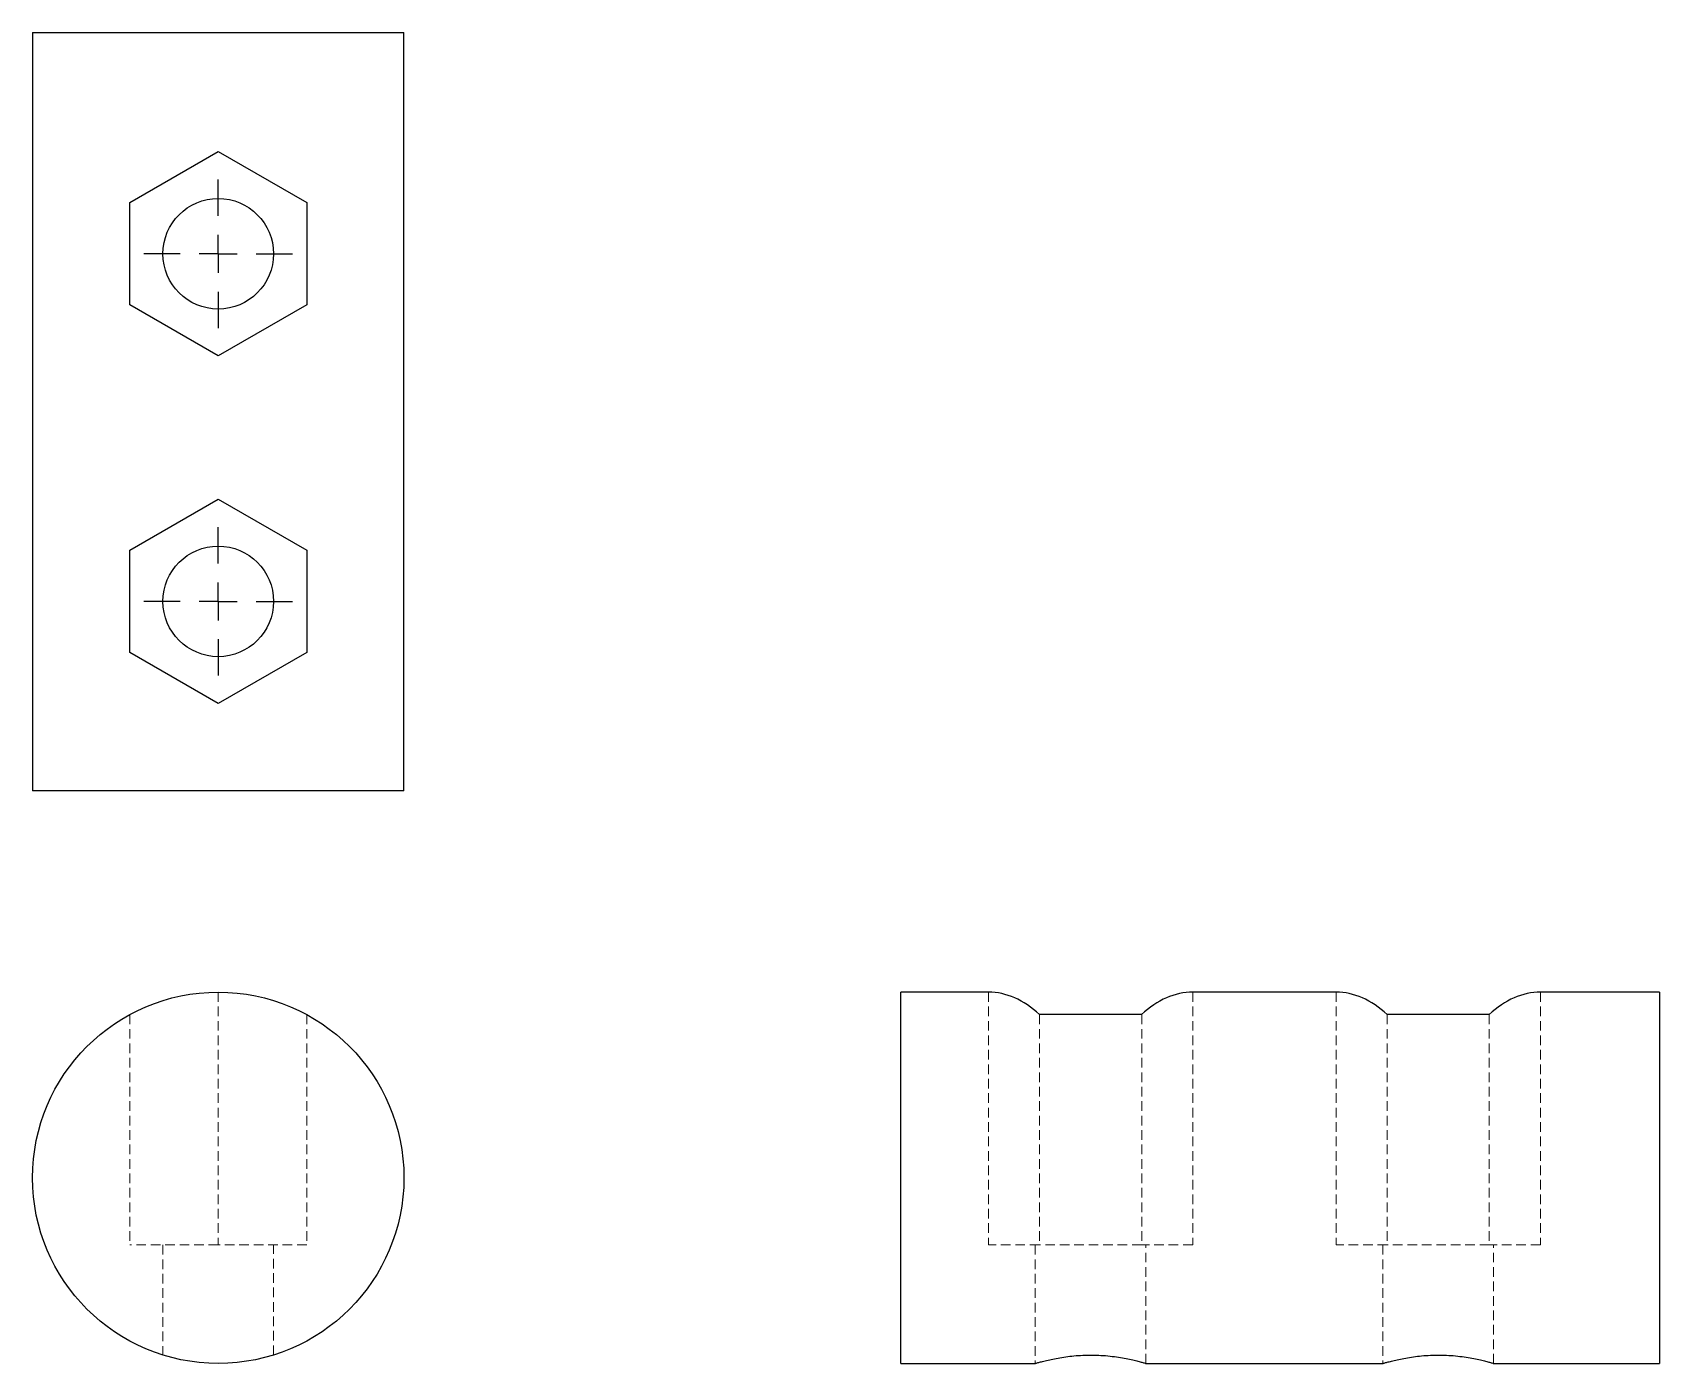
# Model space of a CAD drawing. Header units: millimetres. Extents: x 59 to 273, y 33 to 208.
import ezdxf

# ---------------------------------------------------------------- set-up
doc = ezdxf.new("R2010")
doc.units = ezdxf.units.MM
doc.linetypes.add('HIDDEN', pattern=[1.905, 1.27, -0.635])
doc.layers.add('10', color=7, linetype='Continuous')

# ---------------------------------------------------------------- blocks, each defined once
blk = doc.blocks.new('SW_CENTERMARKSYMBOL_0')
at = {"layer": '10', "color": 0}
for p, q in [((0, 5), (0, 9.79)), ((0, 0), (0, 2.5)), ((-5, 0), (-9.79, 0)), ((0, 0), (-2.5, 0)), ((0, 0), (0, -2.5)), ((0, 0), (2.5, 0)), ((5, 0), (9.79, 0)), ((0, -5), (0, -9.79))]:
    blk.add_line(p, q, dxfattribs=at)
blk = doc.blocks.new('SW_CENTERMARKSYMBOL_1')
at = {"layer": '10', "color": 0}
for p, q in [((0, 5), (0, 9.79)), ((0, 0), (0, 2.5)), ((-5, 0), (-9.79, 0)), ((0, 0), (-2.5, 0)), ((0, 0), (0, -2.5)), ((0, 0), (2.5, 0)), ((5, 0), (9.79, 0)), ((0, -5), (0, -9.79))]:
    blk.add_line(p, q, dxfattribs=at)

msp = doc.modelspace()

# ---------------------------------------------------------------- linework, layer by layer
at = {"color": 7, "linetype": 'Continuous', "lineweight": 25}
for p, q in [((58.52, 208), (58.52, 108)), ((58.52, 208), (107.48, 208)), ((107.48, 108), (107.48, 208)), ((71.33, 185.57), (83, 192.3)), ((83, 192.3), (94.67, 185.57)), ((71.33, 172.1), (71.33, 185.57)), ((94.67, 185.57), (94.67, 172.1)), ((83, 165.36), (71.33, 172.1)), ((94.67, 172.1), (83, 165.36)), ((71.33, 139.74), (83, 146.47)), ((83, 146.47), (94.67, 139.74)), ((71.33, 126.26), (71.33, 139.74)), ((94.67, 139.74), (94.67, 126.26)), ((83, 119.53), (71.33, 126.26)), ((94.67, 126.26), (83, 119.53)), ((107.48, 108), (58.52, 108)), ((184.53, 81.48), (173, 81.48)), ((173, 32.52), (173, 81.48)), ((230.36, 81.48), (211.47, 81.48)), ((273, 81.48), (257.3, 81.48)), ((273, 81.48), (273, 32.52)), ((204.74, 78.52), (191.26, 78.52)), ((250.57, 78.52), (237.1, 78.52)), ((173, 32.52), (190.73, 32.52)), ((205.27, 32.52), (236.56, 32.52)), ((251.1, 32.52), (273, 32.52))]:
    msp.add_line(p, q, dxfattribs=at)
at = {"color": 7, "linetype": 'HIDDEN', "lineweight": 18}
for p, q in [((83, 81.48), (83, 48.15)), ((184.53, 81.48), (184.53, 48.15)), ((211.47, 81.48), (211.47, 48.15)), ((230.36, 81.48), (230.36, 48.15)), ((257.3, 81.48), (257.3, 48.15)), ((71.33, 78.52), (71.33, 48.15)), ((94.67, 78.52), (94.67, 48.15)), ((191.26, 78.52), (191.26, 48.15)), ((204.74, 78.52), (204.74, 48.15)), ((237.1, 78.52), (237.1, 48.15)), ((250.57, 78.52), (250.57, 48.15)), ((83, 48.15), (71.33, 48.15)), ((75.71, 48.15), (75.71, 33.63)), ((94.67, 48.15), (83, 48.15)), ((90.29, 33.63), (90.29, 48.15)), ((191.26, 48.15), (184.53, 48.15)), ((190.71, 48.15), (190.71, 32.52)), ((204.74, 48.15), (191.26, 48.15)), ((211.47, 48.15), (204.74, 48.15)), ((205.29, 32.52), (205.29, 48.15)), ((237.1, 48.15), (230.36, 48.15)), ((236.54, 48.15), (236.54, 32.52)), ((250.57, 48.15), (237.1, 48.15)), ((257.3, 48.15), (250.57, 48.15)), ((251.13, 32.52), (251.13, 48.15))]:
    msp.add_line(p, q, dxfattribs=at)
at = {"color": 7, "linetype": 'Continuous', "lineweight": 25}
for centre, radius in [((83, 178.83), 7.29), ((83, 133), 7.29), ((83, 57), 24.48)]:
    msp.add_circle(centre, radius, dxfattribs=at)
for centre, start_param, end_param in [((184.53, 57), 5.786407, 6.283185), ((211.47, 57), 0, 0.496778), ((230.36, 57), 5.786407, 6.283185), ((257.3, 57), 0, 0.496778)]:
    msp.add_ellipse(centre, major_axis=(0, 24.48), ratio=0.57735, start_param=start_param, end_param=end_param, dxfattribs=at)
for points in [[(190.73, 32.53), (190.73, 32.53), (190.7, 32.52), (190.87, 32.57), (191.24, 32.68), (191.82, 32.83), (192.57, 33.01), (193.46, 33.2), (194.44, 33.37), (195.52, 33.51), (196.66, 33.6), (197.86, 33.64), (199.08, 33.62), (200.29, 33.53), (201.44, 33.39), (202.48, 33.21), (203.37, 33.03), (204.12, 32.85), (204.69, 32.7), (205.08, 32.58), (205.28, 32.52), (205.27, 32.53), (205.27, 32.53)], [(236.56, 32.53), (236.56, 32.53), (236.53, 32.52), (236.7, 32.57), (237.07, 32.68), (237.66, 32.83), (238.4, 33.01), (239.29, 33.2), (240.28, 33.37), (241.36, 33.51), (242.5, 33.6), (243.7, 33.64), (244.92, 33.62), (246.13, 33.53), (247.27, 33.39), (248.31, 33.21), (249.21, 33.03), (249.95, 32.85), (250.52, 32.7), (250.91, 32.58), (251.11, 32.52), (251.1, 32.53), (251.1, 32.53)]]:
    msp.add_open_spline(points, degree=3, knots=[0, 0, 0, 0, 0.018383, 0.071491, 0.12628, 0.179859, 0.23503, 0.28676, 0.339876, 0.39025, 0.441993, 0.493599, 0.546781, 0.600341, 0.655597, 0.708747, 0.763418, 0.814661, 0.867271, 0.917887, 0.969925, 1, 1, 1, 1], dxfattribs=at)

# ---------------------------------------------------------------- block references
at = {"layer": '10'}
for name, p in [('SW_CENTERMARKSYMBOL_1', (83, 178.83)), ('SW_CENTERMARKSYMBOL_0', (83, 133))]:
    msp.add_blockref(name, p, dxfattribs=at)

doc.saveas('drawing.dxf')
